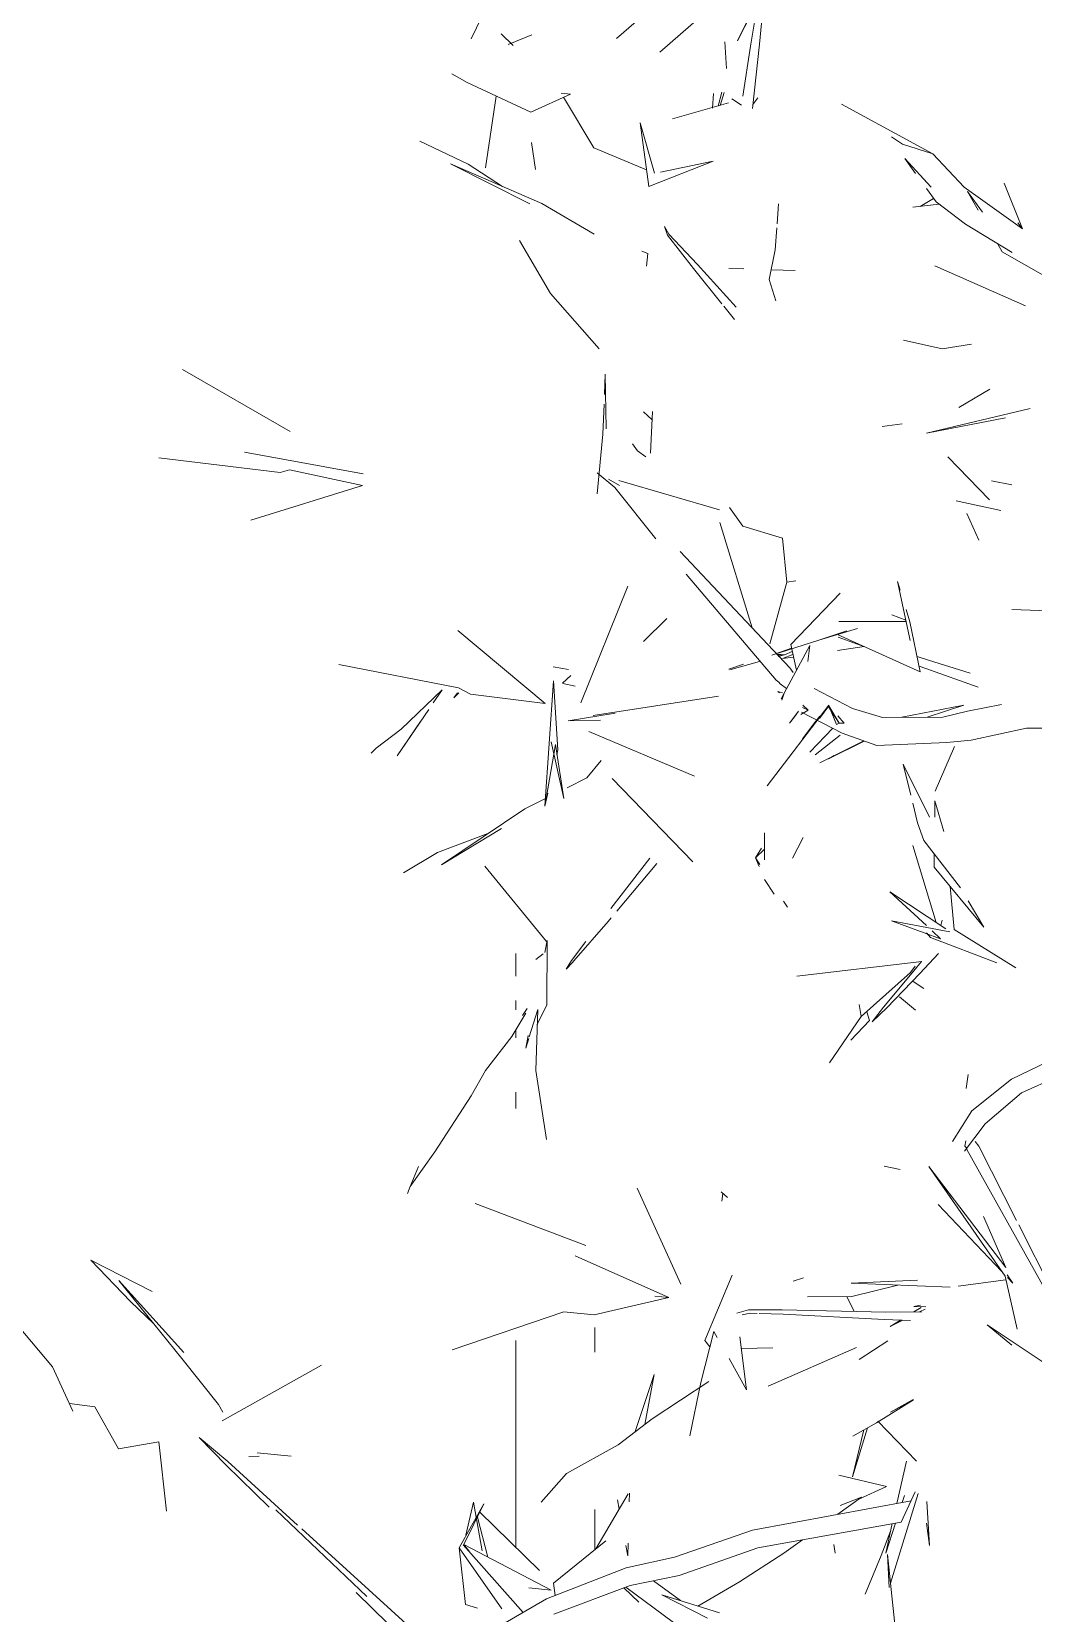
# Model space of a CAD drawing. Header units: millimetres. Extents: x -67152 to -48359, y -6192 to 21191.
# Drawn here: x -65070.2 to -64962.7, y 2493.4 to 2663.4 of the extents above; entities that cross this region are included whole.
import ezdxf

# ---------------------------------------------------------------- set-up
doc = ezdxf.new("R2010")
doc.units = ezdxf.units.MM
doc.layers.add('G-IMPT', color=8, linetype='Continuous', lineweight=9)
doc.layers.add('L-PLNT', color=71, linetype='Continuous', lineweight=9)

# ---------------------------------------------------------------- blocks, each defined once
blk = doc.blocks.new('JARDIN VERTICAL_02 - JARDIN VERTICAL_02-V27-Nivel 1 Oficinas')
at = {"layer": 'G-IMPT'}
for p, q in [((-462.65, -58.21), (-463.15, -71.38)), ((-378.45, -62.32), (-386.29, -74.02)), ((-501.58, -72.42), (-498.04, -66.18)), ((-450.39, -65.19), (-450.42, -69.81)), ((-414.55, -67.55), (-412.69, -71.41)), ((-412.93, -66.53), (-411.23, -70.35)), ((-405.12, -76.22), (-389.69, -67.58)), ((-397.04, -70.64), (-390.02, -67.08)), ((-484.74, -69.41), (-482.09, -80.54)), ((-504.08, -70.24), (-508.96, -72.19)), ((-508.53, -76.52), (-504.08, -70.24)), ((-504.08, -70.24), (-504.7, -70.73)), ((-501.51, -71.34), (-504.57, -76.37)), ((-495.8, -69.92), (-500.1, -79.64)), ((-476.55, -71.39), (-476.97, -73.55)), ((-450.42, -69.81), (-449.13, -75.74)), ((-428.78, -77.59), (-424.64, -70.94)), ((-411.23, -70.35), (-407.89, -74.23)), ((-405.48, -74.93), (-397.51, -70.89)), ((-391.67, -71.89), (-390.77, -71.27)), ((-385.81, -70.81), (-391.51, -72.11)), ((-391.37, -71.84), (-390.77, -71.27)), ((-386.29, -74.02), (-384.1, -71.38)), ((-501.58, -72.42), (-502.48, -72.93)), ((-482.09, -80.54), (-483.76, -72.08)), ((-473.78, -72.56), (-474.84, -77.36)), ((-452.93, -72.48), (-452.24, -76.14)), ((-427.92, -80.12), (-425.2, -72.99)), ((-412.69, -71.41), (-409.27, -75.68)), ((-403.28, -80.29), (-392.44, -72.03)), ((-403.28, -80.29), (-391.51, -72.11)), ((-399.21, -79.31), (-392.05, -72.49)), ((-397.94, -74.44), (-392.44, -72.03)), ((-390.42, -77.15), (-391.13, -72.03)), ((-508.07, -76.14), (-505.86, -74.52)), ((-486.85, -73.74), (-484.87, -77.08)), ((-474.94, -73.79), (-479.57, -78.27)), ((-435.47, -79.72), (-429.01, -74.39)), ((-431.85, -76.09), (-429.01, -74.39)), ((-407.89, -74.23), (-404.94, -76.48)), ((-506.09, -75), (-508.07, -76.14)), ((-506.96, -79.52), (-504.57, -76.37)), ((-491.67, -75.73), (-491.16, -78.87)), ((-473.49, -76.22), (-470.62, -74.94)), ((-456.33, -75.85), (-457.71, -80.33)), ((-454.81, -74.99), (-456.81, -80.63)), ((-452.24, -76.14), (-451.59, -78.8)), ((-449.13, -75.74), (-448.88, -78.38)), ((-413.17, -76.07), (-411.67, -76.29)), ((-409.27, -75.68), (-405.99, -77.77)), ((-406.06, -76.34), (-405.47, -76.42)), ((-406, -75.31), (-405.48, -74.93)), ((-405.47, -76.42), (-405.32, -76.3)), ((-405.32, -76.3), (-405.12, -76.22)), ((-508.53, -76.52), (-512.11, -79.88)), ((-451.57, -83.21), (-452.86, -76.55)), ((-452.86, -76.55), (-451.59, -80.47)), ((-448.45, -77.55), (-443.64, -79.62)), ((-433.24, -76.91), (-438.32, -80.85)), ((-433.38, -77.99), (-428.78, -77.59)), ((-429.7, -84.31), (-428.51, -78.03)), ((-400.04, -77.82), (-403.28, -80.29)), ((-390.31, -78.01), (-390.77, -88.63)), ((-512.11, -79.88), (-517.46, -89.69)), ((-512.11, -79.88), (-513.17, -83.11)), ((-506.96, -79.52), (-508.41, -80.56)), ((-507.33, -79.79), (-506.47, -81.23)), ((-506.7, -79.18), (-506.38, -82.03)), ((-491.16, -78.87), (-492.09, -83)), ((-451.59, -78.8), (-451.56, -85.28)), ((-448.88, -78.38), (-448.53, -85.88)), ((-442.59, -79.65), (-439.3, -78.68)), ((-440.84, -79.66), (-442.59, -79.65)), ((-429.52, -79.52), (-437.81, -82.02)), ((-435.47, -79.72), (-436.84, -79.71)), ((-432.82, -84.5), (-428.82, -78.46)), ((-429.18, -79), (-429.76, -78.88)), ((-429.7, -84.31), (-427.77, -79.04)), ((-428.62, -79.95), (-427.77, -79.04)), ((-426.18, -79.27), (-424.03, -81.25)), ((-508.55, -80.05), (-511.63, -82.87)), ((-461.84, -82.34), (-456.46, -81.22)), ((-460.45, -90.02), (-456.46, -81.22)), ((-457.71, -80.33), (-458.09, -81.56)), ((-456.81, -80.63), (-457.07, -81.35)), ((-440.84, -80.23), (-446.53, -83.04)), ((-440.23, -81.52), (-442.34, -82.03)), ((-440.23, -81.52), (-438.32, -80.85)), ((-432.82, -84.5), (-429.18, -80.56)), ((-428.41, -80.56), (-427.92, -80.12)), ((-425.31, -81.06), (-423.74, -94.47)), ((-425.31, -81.08), (-424.34, -81.92)), ((-420.33, -84.79), (-424.03, -81.25)), ((-423.25, -82.1), (-422.41, -80.85)), ((-390.77, -88.63), (-391.07, -81.51)), ((-388.38, -81.18), (-388.24, -81.92)), ((-388.24, -81.92), (-388.21, -80.62)), ((-387.67, -81.92), (-388.16, -81.12)), ((-387.97, -80.7), (-387.67, -81.29)), ((-387.68, -81.06), (-387.63, -84.91)), ((-368.16, -81.44), (-358.51, -84.41)), ((-367.3, -80.5), (-362.57, -80.22)), ((-364.98, -80.56), (-362.57, -80.22)), ((-513.94, -84.29), (-513.17, -83.11)), ((-510.02, -81.72), (-511.63, -82.87)), ((-483.12, -83.17), (-482.84, -85.32)), ((-466.16, -83.65), (-459.84, -82.31)), ((-463.16, -82.74), (-461.84, -82.34)), ((-462, -82.77), (-462.57, -84.26)), ((-461.87, -89.95), (-461.85, -82.73)), ((-443.22, -82.24), (-446.53, -83.04)), ((-424.15, -82.26), (-424.84, -81.75)), ((-420.43, -85.17), (-424.34, -81.92)), ((-424.15, -82.26), (-419.4, -87.56)), ((-421.52, -83.46), (-420.08, -81.72)), ((-386.74, -82.25), (-386.84, -85.09)), ((-386.77, -83.1), (-386.1, -84.45)), ((-376.9, -84.41), (-378.25, -81.99)), ((-378.23, -81.95), (-376.9, -84.41)), ((-375.76, -85.93), (-378.22, -81.94)), ((-371.64, -81.61), (-375.92, -85.77)), ((-371.62, -82.7), (-367.09, -83.73)), ((-368.34, -81.75), (-365.08, -83.28)), ((-367.2, -83.15), (-367.95, -82.91)), ((-367.37, -82.2), (-364.23, -99.23)), ((-365.09, -83.28), (-362.31, -98.65)), ((-466.16, -83.65), (-465.24, -83.37)), ((-418.85, -86.4), (-420.33, -84.79)), ((-403.33, -85.11), (-402.99, -83.38)), ((-389.34, -88.56), (-390.55, -83.62)), ((-387.63, -84.91), (-387.88, -96.05)), ((-386.1, -84.45), (-386.78, -83.35)), ((-384.55, -84.71), (-382.57, -87.79)), ((-368.92, -84.86), (-370.13, -89.95)), ((-367.56, -87.82), (-368.92, -84.86)), ((-361.75, -84.93), (-364.98, -83.88)), ((-364.92, -84.22), (-361.75, -84.93)), ((-361.5, -85.41), (-364.09, -84.4)), ((-352.02, -83.73), (-361.6, -84.73)), ((-358.05, -84.55), (-361.6, -84.73)), ((-451.56, -85.28), (-452.52, -88.51)), ((-448.53, -85.88), (-449.88, -89.6)), ((-418.85, -86.4), (-420.43, -85.17)), ((-419.93, -86.96), (-418.98, -86.67)), ((-416.87, -88.66), (-418.98, -86.67)), ((-386.84, -85.09), (-387.41, -95.94)), ((-375.76, -85.93), (-374.32, -88.47)), ((-361.5, -85.41), (-357.32, -87.13)), ((-459.86, -92.12), (-461.11, -87.96)), ((-459.15, -87.16), (-459.76, -88.87)), ((-458.76, -90.11), (-459.18, -87.24)), ((-449.03, -87.27), (-446.69, -92.01)), ((-449.02, -87.23), (-447.1, -91.08)), ((-419.4, -87.56), (-420.72, -87.77)), ((-419.4, -87.56), (-414.42, -90.95)), ((-389.34, -89.09), (-387.71, -88.31)), ((-383.83, -88.08), (-379.7, -97.56)), ((-375.22, -86.88), (-369.93, -88.51)), ((-369.93, -88.51), (-375, -87.27)), ((-365.92, -90.08), (-367.76, -87.53)), ((-367.76, -87.53), (-366.86, -89.83)), ((-459.38, -95.13), (-464.9, -89.81)), ((-460.85, -89.11), (-459.86, -92.12)), ((-460.2, -90.04), (-459.76, -88.87)), ((-452.52, -88.51), (-454.68, -92.6)), ((-450.94, -89.93), (-452.81, -91.04)), ((-452.75, -91.09), (-450.94, -89.93)), ((-449.88, -89.6), (-452.14, -93.98)), ((-450.93, -89.39), (-451.72, -90.08)), ((-450.93, -89.39), (-450.94, -89.93)), ((-450.94, -89.93), (-450.8, -90.21)), ((-450.93, -89.39), (-450.93, -89.61)), ((-449.66, -89.81), (-447.53, -92.5)), ((-389.34, -88.56), (-389.29, -93.33)), ((-450.8, -90.21), (-452.86, -91.05)), ((-452.86, -91.05), (-444.19, -97.66)), ((-452.86, -91.05), (-444.19, -97.67)), ((-452.81, -91.04), (-450.8, -90.21)), ((-451.46, -92.03), (-452.81, -91.04)), ((-452.75, -91.09), (-452.81, -91.04)), ((-452.75, -91.09), (-452.78, -91.07)), ((-452.75, -91.09), (-452.14, -91.55)), ((-450.39, -90.6), (-447.82, -93.09)), ((-447.46, -90.46), (-447.1, -91.08)), ((-362.66, -90.5), (-361.74, -90.36)), ((-459.86, -92.12), (-458.25, -97.15)), ((-457.56, -93.28), (-459.28, -93.09)), ((-454.17, -95.85), (-459.28, -93.09)), ((-452.34, -93.26), (-452.89, -93.83)), ((-452.34, -93.26), (-452.64, -93.87)), ((-452.07, -93.73), (-452.34, -93.26)), ((-452.34, -93.26), (-451.89, -94.04)), ((-451.15, -92.44), (-451.68, -92.01)), ((-451.15, -92.44), (-449.27, -93.86)), ((-499.66, -97.22), (-499.59, -94.64)), ((-466.1, -95.55), (-466.25, -94.58)), ((-456.65, -94.51), (-459.38, -95.13)), ((-458.99, -95.04), (-458.39, -96.75)), ((-458.65, -94.97), (-458.29, -95.81)), ((-457.88, -96.01), (-458.33, -94.89)), ((-457.88, -96.01), (-458.05, -94.88)), ((-456.39, -94.88), (-456.89, -95.22)), ((-452.23, -94.3), (-450.94, -95.25)), ((-452.23, -94.3), (-451.61, -94.73)), ((-450.94, -95.25), (-451.61, -94.73)), ((-438.65, -93.79), (-436.42, -94.93)), ((-391.34, -93.75), (-390.97, -94.85)), ((-361.74, -95.86), (-363.18, -93.88)), ((-524.27, -100.85), (-534.44, -95.87)), ((-506.74, -96.43), (-504.6, -96.59)), ((-504.17, -96.62), (-501.81, -96.8)), ((-498.61, -97.43), (-501.81, -96.8)), ((-496.33, -96.74), (-498.61, -97.43)), ((-472.11, -100.28), (-470.82, -96)), ((-470.82, -96), (-466.1, -95.55)), ((-456.89, -95.22), (-469.39, -107)), ((-455.56, -96.69), (-466.94, -106.37)), ((-459.45, -97.37), (-466.1, -95.53)), ((-458.34, -96.59), (-458.29, -95.81)), ((-458.27, -96.52), (-458.29, -95.81)), ((-458.29, -95.81), (-458.11, -96.47)), ((-455.35, -96.4), (-455.56, -96.69)), ((-455.16, -96.27), (-455.35, -96.4)), ((-454.68, -95.57), (-455.16, -96.27)), ((-454.21, -96.01), (-454.34, -96.53)), ((-454.21, -96.34), (-454.34, -96.53)), ((-453.4, -96.07), (-454.17, -95.85)), ((-454.17, -95.85), (-453.55, -96.15)), ((-431.81, -95.89), (-431.16, -95.47)), ((-387.9, -99.65), (-387.88, -96.05)), ((-387.51, -98.5), (-387.41, -95.94)), ((-361.74, -95.86), (-358.67, -100.64)), ((-531.22, -98.19), (-523.68, -99.45)), ((-530.95, -97.8), (-523.92, -98.49)), ((-524.27, -100.85), (-529.08, -98.43)), ((-517, -99.23), (-523.92, -98.49)), ((-457.56, -98.49), (-456.68, -101.68)), ((-436.25, -97.95), (-439.15, -97.95)), ((-437.5, -98.28), (-436.48, -98.92)), ((-437.39, -97.95), (-436.48, -98.92)), ((-436.48, -98.92), (-435.74, -98.44)), ((-436.48, -98.92), (-435.53, -98.53)), ((-434.15, -97.95), (-432.58, -96.9)), ((-383.73, -100.43), (-383.8, -97.05)), ((-531.49, -99.54), (-523.06, -109.2)), ((-518.33, -100.28), (-523.68, -99.45)), ((-517.43, -99.18), (-518.13, -98.65)), ((-499.79, -101.79), (-499.75, -100.18)), ((-472.11, -100.28), (-474.11, -101.71)), ((-461.19, -99.27), (-472.51, -102.74)), ((-457.29, -100.19), (-456.74, -101.78)), ((-387.52, -100.9), (-387.9, -99.65)), ((-387.54, -99.49), (-387.51, -98.72)), ((-387.36, -100.36), (-387.54, -99.49)), ((-379.28, -99.86), (-384.99, -100.59)), ((-379.28, -99.86), (-382.65, -101.75)), ((-364.23, -99.23), (-361.32, -107.61)), ((-362.31, -98.65), (-359.35, -107.11)), ((-518.02, -101.45), (-517.36, -100.43)), ((-517.62, -101.82), (-515.9, -107.83)), ((-495.66, -100.98), (-500.25, -105.13)), ((-494.33, -101.16), (-495.76, -102.31)), ((-400.59, -102.6), (-399.98, -101.93)), ((-384.58, -104.34), (-391.61, -101.43)), ((-358.67, -100.64), (-356.06, -105.12)), ((-524.16, -102.19), (-521.28, -102.02)), ((-517.24, -102.92), (-518.76, -102.51)), ((-518.73, -102.27), (-517.31, -102.72)), ((-517.04, -103.52), (-518.62, -103.41)), ((-510.17, -109.13), (-511.34, -103.46)), ((-508.62, -110.38), (-511.34, -103.46)), ((-496.02, -102.52), (-499.82, -105.56)), ((-477.03, -113.6), (-473.86, -102.76)), ((-451.78, -116.34), (-453.84, -102.88)), ((-400.41, -102.41), (-399.58, -102.53)), ((-384.91, -103.01), (-385.56, -103.38)), ((-380.09, -104.78), (-385.56, -103.38)), ((-357.27, -108.96), (-355.33, -102.79)), ((-503.5, -108.2), (-500.25, -105.13)), ((-383.93, -103.8), (-384.58, -104.34)), ((-376.17, -109.99), (-380.18, -103.92)), ((-380.09, -104.78), (-374.36, -105.95)), ((-357.27, -108.96), (-354.76, -104.06)), ((-530.65, -106.77), (-524.51, -113.83)), ((-503.37, -108.35), (-499.82, -105.56)), ((-450.06, -116.82), (-445.23, -105.45)), ((-444.98, -114.29), (-436.05, -105.64)), ((-390.65, -106.93), (-400.98, -111.62)), ((-358.78, -109.88), (-356.65, -106.98)), ((-358.08, -112.84), (-353.56, -106.74)), ((-504.33, -108.67), (-503.5, -108.2)), ((-504.33, -108.67), (-503.37, -108.35)), ((-459.72, -110.95), (-462.18, -108.43)), ((-389.21, -108.22), (-393.7, -118.26)), ((-389.21, -108.22), (-389.35, -109.71)), ((-387.35, -116.24), (-389.21, -108.22)), ((-361.32, -107.61), (-360.15, -112.8)), ((-359.35, -107.11), (-358.26, -112.37)), ((-510.04, -109.74), (-515.46, -111.31)), ((-515.46, -111.31), (-508.62, -110.38)), ((-501.66, -111.13), (-501.42, -110.48)), ((-500.06, -110.62), (-501.42, -110.48)), ((-484.42, -109.96), (-479.96, -110.19)), ((-484.39, -110.93), (-483.53, -110)), ((-476.27, -114), (-470.76, -109.61)), ((-436.42, -110.26), (-431.04, -114.44)), ((-435.86, -109.5), (-430.75, -113.79)), ((-374.82, -111.83), (-380.95, -109.79)), ((-380.95, -109.79), (-375.56, -110.79)), ((-376.17, -109.99), (-373.37, -113.67)), ((-512.78, -116.28), (-510.41, -110.62)), ((-480.2, -111.6), (-480.96, -112.11)), ((-480.2, -111.6), (-479.55, -110.67)), ((-356.46, -111.43), (-358.01, -113.05)), ((-477.16, -114.69), (-476.49, -113.52)), ((-453.12, -117.67), (-465.67, -112.63)), ((-370.29, -119.19), (-373.37, -113.67)), ((-367.26, -112.47), (-368.18, -112.45)), ((-362.21, -116.04), (-368.13, -112.57)), ((-366.46, -113.55), (-367.49, -113.74)), ((-361.46, -112.62), (-362.8, -112.59)), ((-361.46, -112.62), (-362.58, -112.83)), ((-360.15, -112.8), (-356.82, -121.37)), ((-358.26, -112.37), (-355.18, -120.55)), ((-488.44, -115.04), (-482.57, -114.95)), ((-488.44, -115.04), (-486.25, -115.13)), ((-485.21, -115.17), (-481.99, -115.31)), ((-481.99, -115.31), (-475.58, -115.91)), ((-477.86, -115.92), (-476.27, -114)), ((-451.19, -119.04), (-452.01, -113.98)), ((-451.19, -119.04), (-451.25, -115.55)), ((-445.05, -117.02), (-446.92, -115.47)), ((-430.02, -114.41), (-429.63, -114.73)), ((-425.4, -118.41), (-429.63, -114.73)), ((-363.08, -114.97), (-358.53, -120.6)), ((-512.78, -116.28), (-518.2, -119.52)), ((-506.8, -121.86), (-503.49, -116.22)), ((-497.13, -120.93), (-491.16, -115.69)), ((-443.99, -119.14), (-445.05, -117.02)), ((-425.45, -118.66), (-427.46, -117.14)), ((-394.8, -117.14), (-399.33, -129.01)), ((-387.35, -116.24), (-387.68, -119.51)), ((-386, -116.16), (-383.33, -116.16)), ((-366.43, -116.16), (-362.12, -116.16)), ((-518.63, -119.77), (-518.53, -118.78)), ((-518.53, -118.78), (-516.62, -123.03)), ((-455.25, -119.64), (-456.08, -118.75)), ((-455.19, -119.6), (-454.91, -118.28)), ((-424.52, -119.26), (-425.45, -118.66)), ((-425.21, -118.57), (-425.4, -118.41)), ((-424.52, -119.26), (-425.21, -118.57)), ((-456.99, -120.64), (-456.71, -119.01)), ((-448.06, -120.14), (-455.48, -120.6)), ((-442.03, -121.52), (-455.48, -120.6)), ((-442.83, -119.5), (-448.94, -120.86)), ((-442.83, -119.5), (-448.64, -120.39)), ((-442.03, -121.52), (-448.64, -120.39)), ((-447.53, -120.26), (-448.06, -120.14)), ((-387.68, -119.51), (-383.61, -131.49)), ((-370.29, -119.19), (-367.22, -121.93)), ((-357.19, -120.43), (-358.53, -120.6)), ((-506.8, -121.86), (-511.04, -131.66)), ((-497.13, -120.93), (-502.82, -124.24)), ((-453.05, -121.5), (-460.89, -130.88)), ((-454.06, -129.53), (-453.05, -121.5)), ((-442.03, -121.52), (-443.4, -121.21)), ((-441.74, -123.69), (-442.84, -121.47)), ((-427.47, -121.34), (-435.57, -127.98)), ((-426.3, -121.55), (-427.57, -121.3)), ((-420.66, -121.32), (-427.57, -121.3)), ((-426.15, -121.71), (-425.55, -122.5)), ((-418.56, -122.34), (-420.66, -121.32)), ((-417.23, -123.2), (-420.16, -122.29)), ((-413.61, -122.5), (-420.16, -122.29)), ((-413.61, -122.5), (-406.18, -121.34)), ((-366.16, -128.51), (-359.87, -122.09)), ((-357.75, -120.86), (-362.66, -130.23)), ((-357.75, -120.86), (-358.01, -123.25)), ((-356.82, -121.37), (-353.37, -127.32)), ((-524.92, -122.94), (-523.86, -125.48)), ((-519.78, -129.88), (-516.62, -123.03)), ((-513.35, -122.95), (-510.43, -122.53)), ((-511.04, -131.66), (-506.75, -123.16)), ((-441.74, -123.69), (-435.73, -132.64)), ((-420.28, -123.42), (-419.51, -123.93)), ((-417.26, -125.08), (-419.79, -123.56)), ((-416.02, -123.57), (-417.36, -123.31)), ((-416.02, -123.57), (-417.05, -123.25)), ((-355.38, -123.85), (-362.65, -130.32)), ((-525.04, -126.23), (-523.76, -124.93)), ((-426.2, -124.66), (-423.76, -124.66)), ((-421.15, -124.66), (-420.15, -124.66)), ((-417.95, -124.66), (-417.14, -124.66)), ((-417.26, -125.08), (-413.6, -127.89)), ((-411.3, -124.66), (-409.54, -124.66)), ((-384.61, -124.66), (-362.39, -124.66)), ((-518.34, -126.77), (-510.63, -127.9)), ((-511.01, -129.78), (-508.62, -126.07)), ((-435.73, -132.64), (-439.63, -126.19)), ((-355.75, -126.16), (-362.33, -130.73)), ((-526.85, -128.29), (-524.48, -129.43)), ((-437.05, -133.07), (-439.09, -127.65)), ((-413.6, -127.89), (-410.9, -129.44)), ((-367.23, -129.2), (-361.98, -128.25)), ((-362.66, -130.23), (-367.06, -128.07)), ((-367.06, -128.07), (-362.33, -130.73)), ((-365.62, -128.78), (-361.31, -127.66)), ((-355.83, -128.78), (-356.21, -130.05)), ((-519.78, -129.88), (-520.73, -131.53)), ((-511.01, -129.78), (-513.48, -134.97)), ((-454.75, -130.81), (-457.23, -143.65)), ((-454.06, -129.53), (-454.75, -130.81)), ((-453.65, -131.3), (-454.21, -130.77)), ((-404.87, -133.33), (-410.9, -129.44)), ((-363.66, -130.01), (-367.23, -129.2)), ((-362.66, -130.23), (-361.84, -129.59)), ((-362.33, -130.73), (-356.21, -130.05)), ((-453.13, -133.54), (-454.54, -132.55)), ((-454.21, -132.76), (-454.54, -132.55)), ((-454.54, -132.55), (-450.28, -136.96)), ((-453.65, -131.3), (-454.21, -130.92)), ((-447.43, -137.39), (-452.41, -133.99)), ((-437.05, -133.07), (-434.87, -136.72)), ((-404.87, -133.33), (-401.13, -136)), ((-451.12, -134.9), (-447.43, -137.39)), ((-401.13, -136), (-403.29, -135.1)), ((-353.44, -135.64), (-364.34, -147.63)), ((-448.25, -139.66), (-450.28, -136.96)), ((-401.13, -136), (-400.39, -136.28)), ((-352.48, -136.64), (-357.53, -141.79)), ((-477.74, -141.03), (-480.05, -153.78)), ((-448.25, -139.66), (-447.72, -140.19)), ((-366.4, -150.43), (-357.07, -140.65)), ((-478.16, -148.96), (-476.48, -141.11)), ((-476.48, -141.11), (-472.77, -153.12)), ((-375.98, -156.2), (-381.93, -145.51)), ((-482.27, -148.87), (-488.94, -160.43)), ((-478.16, -148.96), (-477.87, -149.95)), ((-372.16, -148.76), (-372.52, -152.42)), ((-364.75, -148.09), (-366.24, -149.73)), ((-477.87, -149.95), (-479.44, -163)), ((-371.58, -155.56), (-366.24, -149.73)), ((-371.19, -155.74), (-366.69, -151.13)), ((-372.15, -152.21), (-372.14, -153.33)), ((-377.72, -156.59), (-376.89, -156.11)), ((-374.17, -158.67), (-371.58, -155.56)), ((-374.17, -158.67), (-371.19, -155.74)), ((-382.67, -160.52), (-377.72, -156.59)), ((-391.05, -167.28), (-383.3, -160.3)), ((-382.67, -160.52), (-391.05, -167.28)), ((-373.7, -162.99), (-366.24, -162.15)), ((-372.96, -167.32), (-373.7, -162.99)), ((-393.23, -170.28), (-389.85, -163.71)), ((-388.79, -166.02), (-386.39, -163.52)), ((-388.79, -166.02), (-393.23, -170.28)), ((-377.48, -169.85), (-372.96, -167.32)), ((-377.48, -169.85), (-377.82, -172.58)), ((-377.01, -172.21), (-381.77, -174.39)), ((-386.26, -178.16), (-381.77, -174.39))]:
    blk.add_line(p, q, dxfattribs=at)

msp = doc.modelspace()

# ---------------------------------------------------------------- block references
at = {"layer": 'L-PLNT', "rotation": 269.9999999999999}
msp.add_blockref('JARDIN VERTICAL_02 - JARDIN VERTICAL_02-V27-Nivel 1 Oficinas', (-64893.59, 2138.15), dxfattribs=at)

doc.saveas('drawing.dxf')
